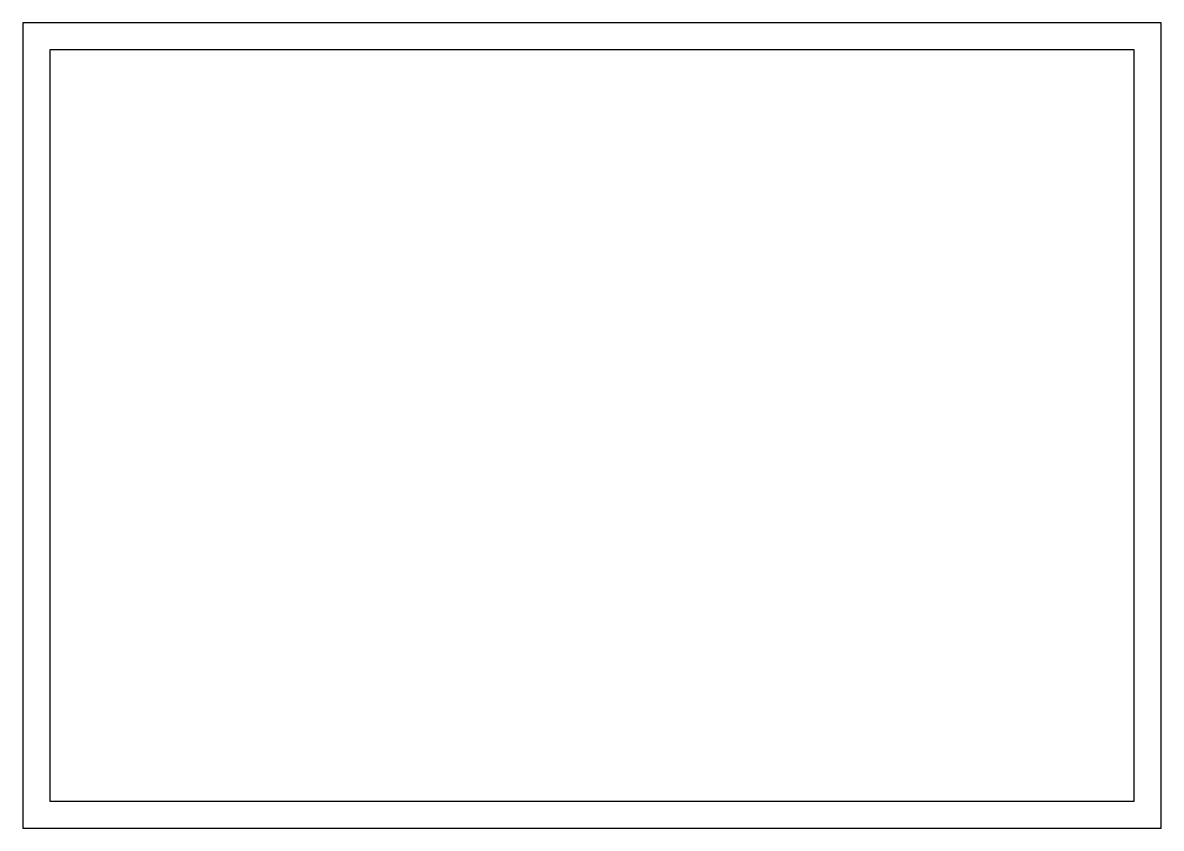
# Paper-space layout 'Profil 1' of a CAD drawing. Header units: metres, sheet in millimetres. Extents: x 0 to 420, y 0 to 297.
import ezdxf

# ---------------------------------------------------------------- set-up
doc = ezdxf.new("R2010")
doc.units = ezdxf.units.M
doc.header["$LTSCALE"] = 3
doc.layers.add('Carroyage1', color=7, linetype='Continuous')

psp = doc.layouts.new('Profil 1')

# ---------------------------------------------------------------- linework, layer by layer
at = {"layer": 'Carroyage1', "flags": 128}
for points in [[(0, 0), (420, 0), (420, 297), (0, 297)], [(10, 10), (410, 10), (410, 287), (10, 287)]]:
    psp.add_lwpolyline(points, close=True, dxfattribs=at)

# ---------------------------------------------------------------- viewports
at = {"layer": 'Carroyage1'}
vp = psp.add_viewport(center=(210, 148.5), size=(420, 297), view_center_point=(116889.541, 122648.665), view_height=59.40001, dxfattribs=at)
vp.dxf.flags = 0x10000  # cut along an outline
vp.dxf.clipping_boundary_handle = psp.add_lwpolyline([(0, 0), (420, 0), (420, 297), (0, 297)], format="xyb", close=True, dxfattribs={"invisible": 1}).dxf.handle

doc.saveas('drawing.dxf')
